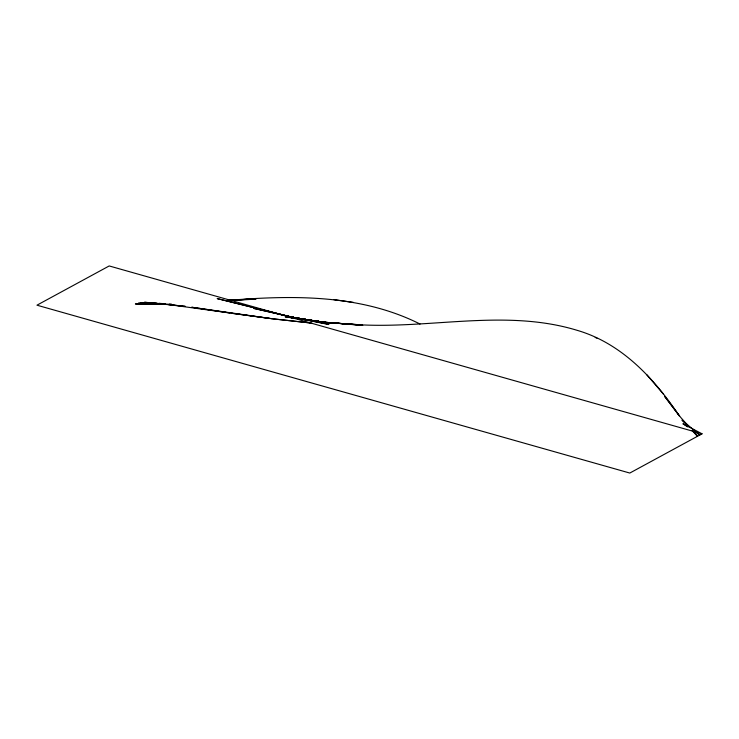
<?xml version="1.0" encoding="UTF-8"?>
<svg xmlns="http://www.w3.org/2000/svg" width="739" height="739" viewBox="0 0 739 739"><rect width="100%" height="100%" fill="white"/><g stroke="black" fill="none" stroke-linecap="round" stroke-linejoin="round"><path stroke-width="1.11" d="M702.05 433.811L629.804 473.052L36.95 305.189L109.196 265.948L702.05 433.811L682.919 423.761L687.603 426.893M228.018 300.413C292.496 295.129 360.706 294.196 420.029 324.033M229.811 300.394L255.131 298.805L228.988 300.394M230.725 300.542L256.008 299.129M163.984 303.701L135.394 303.969L164.991 303.701M164.963 303.609L136.438 303.664L164.677 303.775M164.612 303.609L138.489 303.175L163.873 303.877M164.215 303.72L140.512 302.814L171.448 304.44M361.011 324.874L320.865 322.149L360.078 324.763L359.117 324.744C431.705 328.8 506.076 308.662 577.168 330.333C621.647 343.302 654.338 378.571 679.307 415.891L664.675 396.409L680.785 417.507L689.154 426.883M321.844 322.093L361.907 325.086M156.927 303.175L144.502 302.279L185.23 306.352L167.716 304.45L230.06 313.003L191.715 307.239L270.409 318.491L230.974 313.188M159.181 303.341L164.825 303.747M169.342 304.08L171.605 304.246M322.804 322.093L362.35 325.243M362.775 325.428L323.276 322.121L324.209 322.213L285.762 316.837L324.67 322.296L286.252 316.782L325.123 322.398L286.75 316.726L325.566 322.518L287.24 316.689L326.01 322.675L287.73 316.661L326.444 322.851L288.21 316.652L326.869 323.054L288.69 316.652L327.285 323.285L289.171 316.671L327.691 323.553L289.642 316.698L328.486 324.172M333.797 299.618L353.473 302.408M231.907 313.29L271.324 318.675L311.95 323.109M271.324 318.675L310.084 322.925M285.263 316.911L324.209 322.213M290.566 316.819L328.864 324.541M291.027 316.902L253.449 308.329L291.48 317.013L217.155 298.584L292.367 317.29M595.181 337.455L596.918 338.129M694.17 431.28L699.796 435.04L681.995 420.103L686.66 424.953M692.092 430.606L697.533 436.269L692.203 430.301M646.801 374.728L663.391 394.072"/></g></svg>
